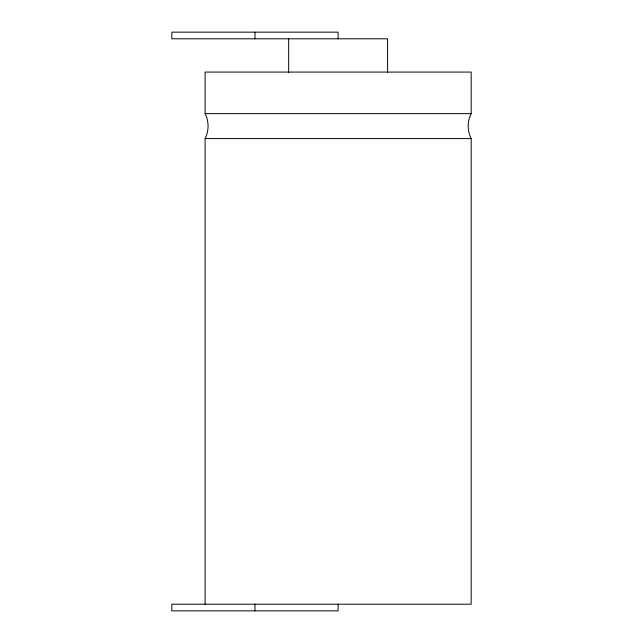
<?xml version="1.0" encoding="UTF-8"?>
<svg xmlns="http://www.w3.org/2000/svg" width="643" height="643" viewBox="0 0 643 643"><rect width="100%" height="100%" fill="white"/><g stroke="black" fill="none" stroke-linecap="round" stroke-linejoin="round"><path stroke-width="0.96" d="M205.093 604.195L205.093 138.575C209.055 130.883 209.055 121.334 205.093 113.634L205.093 72.064L471.166 72.064L471.166 113.634C467.204 121.334 467.204 130.883 471.166 138.575L471.166 604.195L171.834 604.195L171.834 610.85L338.13 610.85L338.13 604.195M205.093 113.634L471.166 113.634M205.093 138.575L471.166 138.575M387.592 72.723L387.592 38.805L171.834 38.805L171.834 32.15L338.13 32.15L338.13 38.805M288.667 38.805L288.667 72.723M254.982 32.15L254.982 38.805M254.982 604.195L254.982 610.85"/></g></svg>
